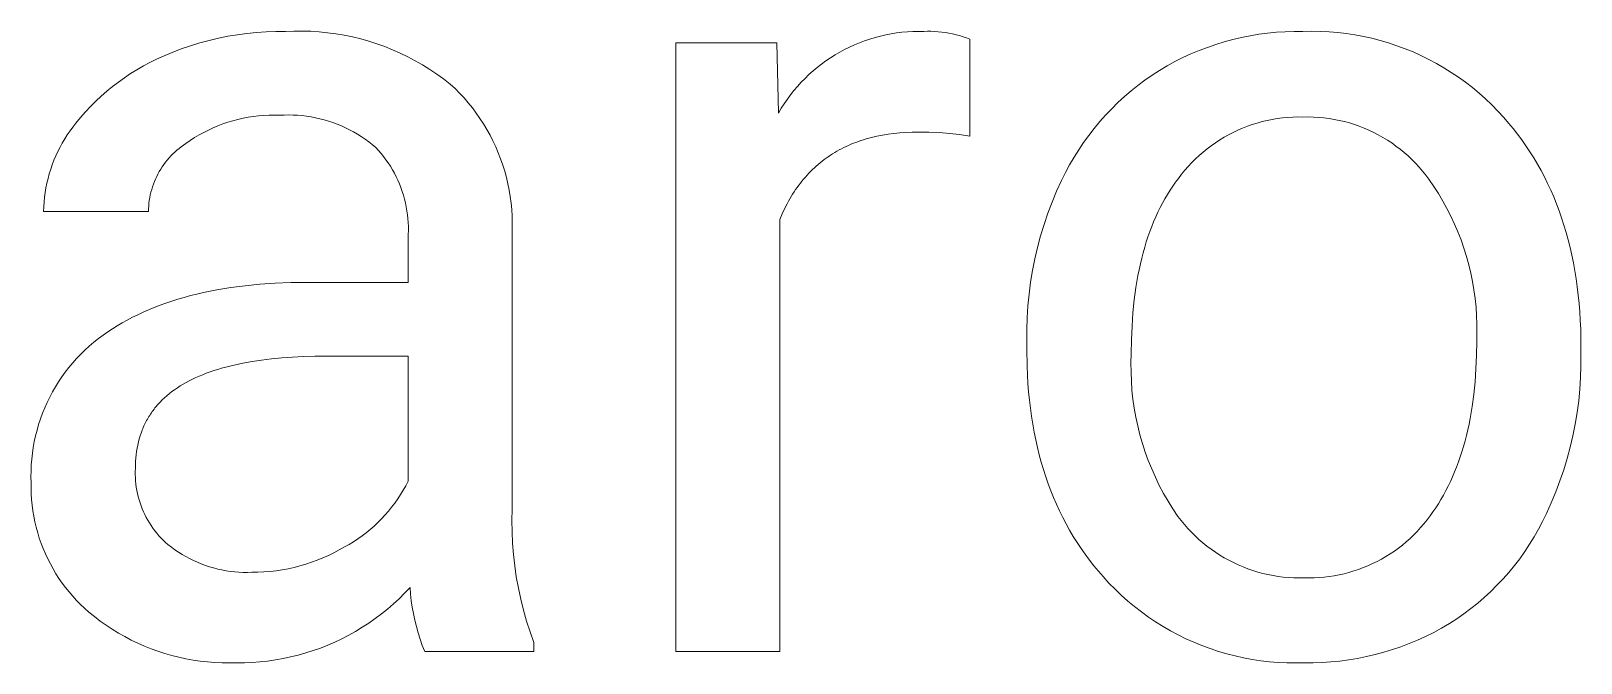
# Model space of a CAD drawing. Header units: millimetres. Extents: x 1287 to 5317, y -239 to 2577.
# Drawn here: x 4498.2 to 4570.5, y 143.2 to 172.7 of the extents above; entities that cross this region are included whole.
import ezdxf

# ---------------------------------------------------------------- set-up
doc = ezdxf.new("R2010")
doc.units = ezdxf.units.MM
doc.header["$MEASUREMENT"] = 0
doc.layers.add('Domyślny', color=7, linetype='Continuous', true_color=0x000000)

msp = doc.modelspace()

# ---------------------------------------------------------------- linework, layer by layer
at = {"layer": 'Domyślny', "color": 18, "lineweight": 15, "true_color": 0x000000}
for p, q in [((4508.306, 172.564), (4508.754, 172.61)), ((4508.754, 172.61), (4509.203, 172.64)), ((4509.203, 172.64), (4509.653, 172.657)), ((4509.653, 172.657), (4510.103, 172.658)), ((4510.103, 172.658), (4510.495, 172.673)), ((4510.495, 172.673), (4510.888, 172.675)), ((4510.888, 172.675), (4511.28, 172.663)), ((4511.28, 172.663), (4511.671, 172.637)), ((4511.671, 172.637), (4512.062, 172.597)), ((4512.062, 172.597), (4512.451, 172.544)), ((4538.311, 172.544), (4538.562, 172.584)), ((4538.562, 172.584), (4538.815, 172.615)), ((4538.815, 172.615), (4539.069, 172.638)), ((4539.069, 172.638), (4539.323, 172.652)), ((4539.323, 172.652), (4539.578, 172.657)), ((4539.578, 172.657), (4539.832, 172.654)), ((4539.832, 172.654), (4540.001, 172.66)), ((4540.001, 172.66), (4540.17, 172.66)), ((4540.17, 172.66), (4540.338, 172.654)), ((4540.338, 172.654), (4540.507, 172.643)), ((4540.507, 172.643), (4540.675, 172.626)), ((4540.675, 172.626), (4540.842, 172.604)), ((4540.842, 172.604), (4541.009, 172.575)), ((4541.009, 172.575), (4541.174, 172.542)), ((4555.443, 172.521), (4555.852, 172.575)), ((4555.852, 172.575), (4556.263, 172.616)), ((4556.263, 172.616), (4556.675, 172.643)), ((4556.675, 172.643), (4557.088, 172.656)), ((4557.088, 172.656), (4557.5, 172.655)), ((4557.5, 172.655), (4557.905, 172.663)), ((4557.905, 172.663), (4558.309, 172.657)), ((4558.309, 172.657), (4558.713, 172.637)), ((4558.713, 172.637), (4559.116, 172.604)), ((4559.116, 172.604), (4559.518, 172.557)), ((4505.248, 171.838), (4505.674, 171.985)), ((4505.674, 171.985), (4506.104, 172.117)), ((4506.104, 172.117), (4506.538, 172.235)), ((4506.538, 172.235), (4506.976, 172.339)), ((4506.976, 172.339), (4507.417, 172.429)), ((4507.417, 172.429), (4507.86, 172.504)), ((4507.86, 172.504), (4508.306, 172.564)), ((4512.451, 172.544), (4512.838, 172.478)), ((4512.838, 172.478), (4513.222, 172.398)), ((4513.222, 172.398), (4513.603, 172.305)), ((4513.603, 172.305), (4513.981, 172.198)), ((4513.981, 172.198), (4514.355, 172.079)), ((4514.355, 172.079), (4514.724, 171.946)), ((4514.724, 171.946), (4515.089, 171.801)), ((4528.277, 143.773), (4528.277, 172.13)), ((4528.277, 172.13), (4532.988, 172.13)), ((4532.988, 172.13), (4533.068, 168.856)), ((4536.148, 171.814), (4536.376, 171.927)), ((4536.376, 171.927), (4536.607, 172.033)), ((4536.607, 172.033), (4536.843, 172.13)), ((4536.843, 172.13), (4537.081, 172.22)), ((4537.081, 172.22), (4537.322, 172.301)), ((4537.322, 172.301), (4537.566, 172.374)), ((4537.566, 172.374), (4537.812, 172.439)), ((4537.812, 172.439), (4538.061, 172.496)), ((4538.061, 172.496), (4538.311, 172.544)), ((4541.174, 172.542), (4541.338, 172.503)), ((4541.338, 172.503), (4541.501, 172.458)), ((4541.501, 172.458), (4541.662, 172.408)), ((4541.662, 172.408), (4541.822, 172.352)), ((4541.822, 172.352), (4541.979, 172.292)), ((4541.979, 172.292), (4541.979, 167.782)), ((4552.66, 171.767), (4553.046, 171.914)), ((4553.046, 171.914), (4553.436, 172.048)), ((4553.436, 172.048), (4553.831, 172.169)), ((4553.831, 172.169), (4554.229, 172.277)), ((4554.229, 172.277), (4554.631, 172.372)), ((4554.631, 172.372), (4555.036, 172.453)), ((4555.036, 172.453), (4555.443, 172.521)), ((4559.518, 172.557), (4559.918, 172.496)), ((4559.918, 172.496), (4560.315, 172.422)), ((4560.315, 172.422), (4560.71, 172.334)), ((4560.71, 172.334), (4561.102, 172.233)), ((4561.102, 172.233), (4561.49, 172.119)), ((4561.49, 172.119), (4561.874, 171.992)), ((4561.874, 171.992), (4562.253, 171.851)), ((4562.253, 171.851), (4562.628, 171.698)), ((4503.481, 171.046), (4503.786, 171.209)), ((4503.786, 171.209), (4504.097, 171.361)), ((4504.097, 171.361), (4504.413, 171.504)), ((4504.413, 171.504), (4504.828, 171.678)), ((4504.828, 171.678), (4505.248, 171.838)), ((4515.089, 171.801), (4515.448, 171.643)), ((4515.448, 171.643), (4515.802, 171.472)), ((4515.802, 171.472), (4516.149, 171.29)), ((4516.149, 171.29), (4516.49, 171.095)), ((4534.871, 170.979), (4535.072, 171.136)), ((4535.072, 171.136), (4535.277, 171.286)), ((4535.277, 171.286), (4535.488, 171.429)), ((4535.488, 171.429), (4535.704, 171.565)), ((4535.704, 171.565), (4535.923, 171.693)), ((4535.923, 171.693), (4536.148, 171.814)), ((4551.173, 171.052), (4551.536, 171.249)), ((4551.536, 171.249), (4551.905, 171.434)), ((4551.905, 171.434), (4552.28, 171.607)), ((4552.28, 171.607), (4552.66, 171.767)), ((4562.628, 171.698), (4562.997, 171.532)), ((4562.997, 171.532), (4563.36, 171.354)), ((4563.36, 171.354), (4563.716, 171.164)), ((4563.716, 171.164), (4564.067, 170.961)), ((4502.317, 170.297), (4502.599, 170.499)), ((4502.599, 170.499), (4502.887, 170.691)), ((4502.887, 170.691), (4503.181, 170.873)), ((4503.181, 170.873), (4503.481, 171.046)), ((4516.49, 171.095), (4516.824, 170.889)), ((4516.824, 170.889), (4517.15, 170.671)), ((4517.15, 170.671), (4517.469, 170.442)), ((4517.469, 170.442), (4517.779, 170.202)), ((4534.125, 170.286), (4534.303, 170.469)), ((4534.303, 170.469), (4534.486, 170.645)), ((4534.486, 170.645), (4534.676, 170.815)), ((4534.676, 170.815), (4534.871, 170.979)), ((4550.138, 170.386), (4550.474, 170.621)), ((4550.474, 170.621), (4550.817, 170.843)), ((4550.817, 170.843), (4551.173, 171.052)), ((4564.067, 170.961), (4564.41, 170.747)), ((4564.41, 170.747), (4564.745, 170.522)), ((4564.745, 170.522), (4565.073, 170.285)), ((4501.514, 169.639), (4501.775, 169.867)), ((4501.775, 169.867), (4502.042, 170.087)), ((4502.042, 170.087), (4502.317, 170.297)), ((4517.779, 170.202), (4518, 169.994)), ((4518, 169.994), (4518.213, 169.779)), ((4518.213, 169.779), (4518.418, 169.556)), ((4533.479, 169.499), (4533.631, 169.704)), ((4533.631, 169.704), (4533.789, 169.904)), ((4533.789, 169.904), (4533.954, 170.098)), ((4533.954, 170.098), (4534.125, 170.286)), ((4549.181, 169.618), (4549.491, 169.885)), ((4549.491, 169.885), (4549.811, 170.141)), ((4549.811, 170.141), (4550.138, 170.386)), ((4565.073, 170.285), (4565.393, 170.037)), ((4565.393, 170.037), (4565.704, 169.778)), ((4565.704, 169.778), (4566.006, 169.509)), ((4500.78, 168.905), (4501.017, 169.157)), ((4501.017, 169.157), (4501.262, 169.402)), ((4501.262, 169.402), (4501.514, 169.639)), ((4518.418, 169.556), (4518.616, 169.327)), ((4518.616, 169.327), (4518.805, 169.091)), ((4518.805, 169.091), (4518.987, 168.849)), ((4533.068, 168.856), (4533.198, 169.075)), ((4533.198, 169.075), (4533.335, 169.289)), ((4533.335, 169.289), (4533.479, 169.499)), ((4548.306, 168.758), (4548.588, 169.055)), ((4548.588, 169.055), (4548.88, 169.342)), ((4548.88, 169.342), (4549.181, 169.618)), ((4566.006, 169.509), (4566.298, 169.23)), ((4566.298, 169.23), (4566.581, 168.941)), ((4500.195, 168.202), (4500.333, 168.377)), ((4500.333, 168.377), (4500.552, 168.644)), ((4500.552, 168.644), (4500.78, 168.905)), ((4506.954, 168.257), (4506.729, 168.163)), ((4507.183, 168.344), (4506.954, 168.257)), ((4507.414, 168.422), (4507.183, 168.344)), ((4507.648, 168.493), (4507.414, 168.422)), ((4507.884, 168.555), (4507.648, 168.493)), ((4508.122, 168.609), (4507.884, 168.555)), ((4508.362, 168.655), (4508.122, 168.609)), ((4508.603, 168.692), (4508.362, 168.655)), ((4508.846, 168.721), (4508.603, 168.692)), ((4509.089, 168.742), (4508.846, 168.721)), ((4509.333, 168.754), (4509.089, 168.742)), ((4509.577, 168.757), (4509.333, 168.754)), ((4509.821, 168.753), (4509.577, 168.757)), ((4510.032, 168.763), (4509.821, 168.753)), ((4510.243, 168.767), (4510.032, 168.763)), ((4510.453, 168.763), (4510.243, 168.767)), ((4510.664, 168.752), (4510.453, 168.763)), ((4510.874, 168.735), (4510.664, 168.752)), ((4511.084, 168.709), (4510.874, 168.735)), ((4511.292, 168.677), (4511.084, 168.709)), ((4511.499, 168.638), (4511.292, 168.677)), ((4511.705, 168.592), (4511.499, 168.638)), ((4511.909, 168.538), (4511.705, 168.592)), ((4512.111, 168.478), (4511.909, 168.538)), ((4512.311, 168.411), (4512.111, 168.478)), ((4512.509, 168.337), (4512.311, 168.411)), ((4512.704, 168.257), (4512.509, 168.337)), ((4512.896, 168.17), (4512.704, 168.257)), ((4518.987, 168.849), (4519.16, 168.601)), ((4519.16, 168.601), (4519.325, 168.347)), ((4519.325, 168.347), (4519.481, 168.087)), ((4547.772, 168.138), (4548.034, 168.453)), ((4548.034, 168.453), (4548.306, 168.758)), ((4555.137, 168.319), (4554.911, 168.239)), ((4555.366, 168.39), (4555.137, 168.319)), ((4555.598, 168.454), (4555.366, 168.39)), ((4555.831, 168.509), (4555.598, 168.454)), ((4556.067, 168.557), (4555.831, 168.509)), ((4556.304, 168.596), (4556.067, 168.557)), ((4556.542, 168.627), (4556.304, 168.596)), ((4556.781, 168.65), (4556.542, 168.627)), ((4557.02, 168.665), (4556.781, 168.65)), ((4557.26, 168.671), (4557.02, 168.665)), ((4557.5, 168.669), (4557.26, 168.671)), ((4557.744, 168.672), (4557.5, 168.669)), ((4557.987, 168.667), (4557.744, 168.672)), ((4558.229, 168.652), (4557.987, 168.667)), ((4558.472, 168.63), (4558.229, 168.652)), ((4558.713, 168.599), (4558.472, 168.63)), ((4558.953, 168.56), (4558.713, 168.599)), ((4559.191, 168.512), (4558.953, 168.56)), ((4559.428, 168.456), (4559.191, 168.512)), ((4559.662, 168.392), (4559.428, 168.456)), ((4559.895, 168.319), (4559.662, 168.392)), ((4560.124, 168.239), (4559.895, 168.319)), ((4566.581, 168.941), (4566.854, 168.642)), ((4566.854, 168.642), (4567.075, 168.389)), ((4567.075, 168.389), (4567.289, 168.131)), ((4499.704, 167.459), (4499.817, 167.651)), ((4499.817, 167.651), (4499.937, 167.838)), ((4499.937, 167.838), (4500.063, 168.022)), ((4500.063, 168.022), (4500.195, 168.202)), ((4505.66, 167.576), (4505.459, 167.437)), ((4505.865, 167.708), (4505.66, 167.576)), ((4506.075, 167.833), (4505.865, 167.708)), ((4506.289, 167.951), (4506.075, 167.833)), ((4506.508, 168.06), (4506.289, 167.951)), ((4506.729, 168.163), (4506.508, 168.06)), ((4513.085, 168.076), (4512.896, 168.17)), ((4513.27, 167.976), (4513.085, 168.076)), ((4513.452, 167.87), (4513.27, 167.976)), ((4513.631, 167.758), (4513.452, 167.87)), ((4513.805, 167.639), (4513.631, 167.758)), ((4513.976, 167.515), (4513.805, 167.639)), ((4519.481, 168.087), (4519.628, 167.822)), ((4519.628, 167.822), (4519.765, 167.553)), ((4519.765, 167.553), (4519.894, 167.278)), ((4536.79, 167.532), (4536.673, 167.49)), ((4536.908, 167.573), (4536.79, 167.532)), ((4537.028, 167.612), (4536.908, 167.573)), ((4537.149, 167.648), (4537.028, 167.612)), ((4537.272, 167.683), (4537.149, 167.648)), ((4537.397, 167.716), (4537.272, 167.683)), ((4537.522, 167.747), (4537.397, 167.716)), ((4537.65, 167.776), (4537.522, 167.747)), ((4537.909, 167.827), (4537.65, 167.776)), ((4538.174, 167.871), (4537.909, 167.827)), ((4538.446, 167.907), (4538.174, 167.871)), ((4538.723, 167.934), (4538.446, 167.907)), ((4539.006, 167.954), (4538.723, 167.934)), ((4539.295, 167.966), (4539.006, 167.954)), ((4539.591, 167.97), (4539.295, 167.966)), ((4540.07, 167.964), (4539.591, 167.97)), ((4540.55, 167.942), (4540.07, 167.964)), ((4541.028, 167.904), (4540.55, 167.942)), ((4541.505, 167.851), (4541.028, 167.904)), ((4541.979, 167.782), (4541.505, 167.851)), ((4547.281, 167.484), (4547.521, 167.815)), ((4547.521, 167.815), (4547.772, 168.138)), ((4553.621, 167.603), (4553.42, 167.472)), ((4553.826, 167.728), (4553.621, 167.603)), ((4554.036, 167.845), (4553.826, 167.728)), ((4554.249, 167.955), (4554.036, 167.845)), ((4554.466, 168.057), (4554.249, 167.955)), ((4554.687, 168.152), (4554.466, 168.057)), ((4554.911, 168.239), (4554.687, 168.152)), ((4560.351, 168.15), (4560.124, 168.239)), ((4560.574, 168.054), (4560.351, 168.15)), ((4560.794, 167.95), (4560.574, 168.054)), ((4561.01, 167.839), (4560.794, 167.95)), ((4561.222, 167.72), (4561.01, 167.839)), ((4561.43, 167.593), (4561.222, 167.72)), ((4561.633, 167.46), (4561.43, 167.593)), ((4567.289, 168.131), (4567.495, 167.868)), ((4567.495, 167.868), (4567.695, 167.599)), ((4567.695, 167.599), (4567.888, 167.326)), ((4499.316, 166.657), (4499.403, 166.863)), ((4499.403, 166.863), (4499.497, 167.065)), ((4499.497, 167.065), (4499.597, 167.263)), ((4499.597, 167.263), (4499.704, 167.459)), ((4504.763, 166.856), (4504.676, 166.761)), ((4504.854, 166.949), (4504.763, 166.856)), ((4504.948, 167.039), (4504.854, 166.949)), ((4505.045, 167.126), (4504.948, 167.039)), ((4505.144, 167.209), (4505.045, 167.126)), ((4505.247, 167.288), (4505.144, 167.209)), ((4505.352, 167.365), (4505.247, 167.288)), ((4505.459, 167.437), (4505.352, 167.365)), ((4514.142, 167.385), (4513.976, 167.515)), ((4514.304, 167.249), (4514.142, 167.385)), ((4514.429, 167.113), (4514.304, 167.249)), ((4514.551, 166.973), (4514.429, 167.113)), ((4514.667, 166.829), (4514.551, 166.973)), ((4514.778, 166.681), (4514.667, 166.829)), ((4519.894, 167.278), (4520.013, 167)), ((4520.013, 167), (4520.122, 166.718)), ((4535.387, 166.822), (4535.29, 166.754)), ((4535.486, 166.889), (4535.387, 166.822)), ((4535.586, 166.953), (4535.486, 166.889)), ((4535.688, 167.016), (4535.586, 166.953)), ((4535.791, 167.077), (4535.688, 167.016)), ((4535.896, 167.135), (4535.791, 167.077)), ((4536.003, 167.192), (4535.896, 167.135)), ((4536.111, 167.246), (4536.003, 167.192)), ((4536.22, 167.299), (4536.111, 167.246)), ((4536.331, 167.35), (4536.22, 167.299)), ((4536.443, 167.398), (4536.331, 167.35)), ((4536.557, 167.445), (4536.443, 167.398)), ((4536.673, 167.49), (4536.557, 167.445)), ((4546.629, 166.444), (4546.835, 166.798)), ((4546.835, 166.798), (4547.052, 167.144)), ((4547.052, 167.144), (4547.281, 167.484)), ((4552.665, 166.88), (4552.489, 166.716)), ((4552.846, 167.037), (4552.665, 166.88)), ((4553.032, 167.189), (4552.846, 167.037)), ((4553.223, 167.334), (4553.032, 167.189)), ((4553.42, 167.472), (4553.223, 167.334)), ((4561.831, 167.319), (4561.633, 167.46)), ((4562.025, 167.172), (4561.831, 167.319)), ((4562.213, 167.018), (4562.025, 167.172)), ((4562.396, 166.858), (4562.213, 167.018)), ((4562.573, 166.691), (4562.396, 166.858)), ((4567.888, 167.326), (4568.073, 167.047)), ((4568.073, 167.047), (4568.252, 166.763)), ((4499.097, 166.026), (4499.163, 166.239)), ((4499.163, 166.239), (4499.236, 166.45)), ((4499.236, 166.45), (4499.316, 166.657)), ((4504.222, 166.129), (4504.16, 166.015)), ((4504.289, 166.24), (4504.222, 166.129)), ((4504.359, 166.349), (4504.289, 166.24)), ((4504.433, 166.456), (4504.359, 166.349)), ((4504.51, 166.56), (4504.433, 166.456)), ((4504.591, 166.662), (4504.51, 166.56)), ((4504.676, 166.761), (4504.591, 166.662)), ((4514.885, 166.529), (4514.778, 166.681)), ((4514.986, 166.374), (4514.885, 166.529)), ((4515.082, 166.215), (4514.986, 166.374)), ((4515.172, 166.053), (4515.082, 166.215)), ((4520.122, 166.718), (4520.222, 166.432)), ((4520.222, 166.432), (4520.312, 166.143)), ((4520.312, 166.143), (4520.392, 165.851)), ((4534.565, 166.134), (4534.481, 166.048)), ((4534.65, 166.219), (4534.565, 166.134)), ((4534.737, 166.301), (4534.65, 166.219)), ((4534.825, 166.382), (4534.737, 166.301)), ((4534.915, 166.46), (4534.825, 166.382)), ((4535.007, 166.537), (4534.915, 166.46)), ((4535.099, 166.611), (4535.007, 166.537)), ((4535.194, 166.683), (4535.099, 166.611)), ((4535.29, 166.754), (4535.194, 166.683)), ((4546.254, 165.717), (4546.435, 166.084)), ((4546.435, 166.084), (4546.629, 166.444)), ((4551.998, 166.189), (4551.847, 166.002)), ((4552.156, 166.37), (4551.998, 166.189)), ((4552.32, 166.546), (4552.156, 166.37)), ((4552.489, 166.716), (4552.32, 166.546)), ((4562.744, 166.518), (4562.573, 166.691)), ((4562.909, 166.339), (4562.744, 166.518)), ((4563.068, 166.155), (4562.909, 166.339)), ((4563.22, 165.965), (4563.068, 166.155)), ((4568.252, 166.763), (4568.424, 166.473)), ((4568.424, 166.473), (4568.589, 166.179)), ((4568.589, 166.179), (4568.747, 165.879)), ((4498.905, 165.157), (4498.942, 165.377)), ((4498.942, 165.377), (4498.987, 165.595)), ((4498.987, 165.595), (4499.038, 165.812)), ((4499.038, 165.812), (4499.097, 166.026)), ((4503.906, 165.418), (4503.868, 165.294)), ((4503.949, 165.541), (4503.906, 165.418)), ((4503.995, 165.662), (4503.949, 165.541)), ((4504.046, 165.781), (4503.995, 165.662)), ((4504.101, 165.899), (4504.046, 165.781)), ((4504.16, 166.015), (4504.101, 165.899)), ((4515.257, 165.889), (4515.172, 166.053)), ((4515.337, 165.721), (4515.257, 165.889)), ((4515.41, 165.551), (4515.337, 165.721)), ((4515.478, 165.379), (4515.41, 165.551)), ((4515.54, 165.204), (4515.478, 165.379)), ((4520.392, 165.851), (4520.462, 165.556)), ((4520.462, 165.556), (4520.521, 165.259)), ((4533.937, 165.388), (4533.865, 165.286)), ((4534.01, 165.488), (4533.937, 165.388)), ((4534.085, 165.586), (4534.01, 165.488)), ((4534.161, 165.683), (4534.085, 165.586)), ((4534.239, 165.777), (4534.161, 165.683)), ((4534.318, 165.869), (4534.239, 165.777)), ((4534.399, 165.96), (4534.318, 165.869)), ((4534.481, 166.048), (4534.399, 165.96)), ((4546.025, 165.213), (4546.254, 165.717)), ((4551.437, 165.446), (4551.31, 165.257)), ((4551.568, 165.631), (4551.437, 165.446)), ((4551.703, 165.811), (4551.568, 165.631)), ((4551.847, 166.002), (4551.703, 165.811)), ((4563.365, 165.77), (4563.22, 165.965)), ((4563.593, 165.44), (4563.365, 165.77)), ((4563.809, 165.102), (4563.593, 165.44)), ((4568.747, 165.879), (4568.898, 165.574)), ((4568.898, 165.574), (4569.042, 165.264)), ((4498.837, 164.493), (4498.852, 164.715)), ((4498.852, 164.715), (4498.875, 164.936)), ((4498.875, 164.936), (4498.905, 165.157)), ((4503.739, 164.659), (4503.727, 164.529)), ((4503.756, 164.787), (4503.739, 164.659)), ((4503.778, 164.915), (4503.756, 164.787)), ((4503.804, 165.043), (4503.778, 164.915)), ((4503.833, 165.169), (4503.804, 165.043)), ((4503.868, 165.294), (4503.833, 165.169)), ((4515.596, 165.027), (4515.54, 165.204)), ((4515.646, 164.849), (4515.596, 165.027)), ((4515.69, 164.669), (4515.646, 164.849)), ((4515.728, 164.487), (4515.69, 164.669)), ((4520.521, 165.259), (4520.571, 164.961)), ((4520.571, 164.961), (4520.61, 164.66)), ((4520.61, 164.66), (4520.64, 164.359)), ((4533.466, 164.63), (4533.345, 164.396)), ((4533.529, 164.745), (4533.466, 164.63)), ((4533.593, 164.857), (4533.529, 164.745)), ((4533.659, 164.967), (4533.593, 164.857)), ((4533.726, 165.075), (4533.659, 164.967)), ((4533.795, 165.181), (4533.726, 165.075)), ((4533.865, 165.286), (4533.795, 165.181)), ((4545.617, 164.185), (4545.813, 164.703)), ((4545.813, 164.703), (4546.025, 165.213)), ((4550.956, 164.659), (4550.847, 164.449)), ((4551.07, 164.863), (4550.956, 164.659)), ((4551.188, 165.062), (4551.07, 164.863)), ((4551.31, 165.257), (4551.188, 165.062)), ((4564.014, 164.757), (4563.809, 165.102)), ((4564.208, 164.406), (4564.014, 164.757)), ((4569.042, 165.264), (4569.179, 164.949)), ((4569.179, 164.949), (4569.309, 164.629)), ((4498.83, 164.27), (4498.837, 164.493)), ((4503.715, 164.27), (4498.83, 164.27)), ((4503.719, 164.4), (4503.715, 164.27)), ((4503.727, 164.529), (4503.719, 164.4)), ((4515.76, 164.305), (4515.728, 164.487)), ((4515.786, 164.121), (4515.76, 164.305)), ((4515.805, 163.937), (4515.786, 164.121)), ((4515.818, 163.752), (4515.805, 163.937)), ((4520.64, 164.359), (4520.658, 164.057)), ((4520.658, 164.057), (4520.667, 163.754)), ((4533.231, 164.154), (4533.122, 163.904)), ((4533.345, 164.396), (4533.231, 164.154)), ((4545.439, 163.662), (4545.617, 164.185)), ((4550.641, 164.017), (4550.544, 163.793)), ((4550.742, 164.235), (4550.641, 164.017)), ((4550.847, 164.449), (4550.742, 164.235)), ((4564.39, 164.048), (4564.208, 164.406)), ((4564.559, 163.685), (4564.39, 164.048)), ((4569.309, 164.629), (4569.433, 164.303)), ((4569.433, 164.303), (4569.549, 163.972)), ((4569.549, 163.972), (4569.658, 163.636)), ((4515.825, 163.567), (4515.818, 163.752)), ((4515.82, 163.196), (4515.826, 163.382)), ((4515.82, 160.969), (4515.82, 163.196)), ((4515.826, 163.382), (4515.825, 163.567)), ((4520.667, 163.754), (4520.665, 163.451)), ((4520.665, 163.451), (4520.665, 150.407)), ((4533.122, 163.904), (4533.122, 143.773)), ((4545.278, 163.132), (4545.439, 163.662)), ((4550.363, 163.331), (4550.28, 163.092)), ((4550.452, 163.564), (4550.363, 163.331)), ((4550.544, 163.793), (4550.452, 163.564)), ((4564.717, 163.316), (4564.559, 163.685)), ((4564.862, 162.942), (4564.717, 163.316)), ((4569.658, 163.636), (4569.76, 163.295)), ((4569.76, 163.295), (4569.855, 162.948)), ((4545.008, 162.06), (4545.134, 162.598)), ((4545.134, 162.598), (4545.278, 163.132)), ((4550.125, 162.601), (4550.054, 162.348)), ((4550.2, 162.849), (4550.125, 162.601)), ((4550.28, 163.092), (4550.2, 162.849)), ((4564.995, 162.563), (4564.862, 162.942)), ((4565.115, 162.18), (4564.995, 162.563)), ((4569.855, 162.948), (4569.943, 162.597)), ((4569.943, 162.597), (4570.024, 162.24)), ((4544.9, 161.517), (4545.008, 162.06)), ((4549.924, 161.828), (4549.866, 161.56)), ((4549.987, 162.09), (4549.924, 161.828)), ((4550.054, 162.348), (4549.987, 162.09)), ((4565.222, 161.793), (4565.115, 162.18)), ((4565.316, 161.403), (4565.222, 161.793)), ((4570.024, 162.24), (4570.098, 161.878)), ((4570.098, 161.878), (4570.165, 161.511)), ((4544.81, 160.971), (4544.9, 161.517)), ((4549.812, 161.288), (4549.763, 161.01)), ((4549.866, 161.56), (4549.812, 161.288)), ((4565.397, 161.01), (4565.316, 161.403)), ((4570.165, 161.511), (4570.225, 161.139)), ((4570.225, 161.139), (4570.278, 160.761)), ((4505.378, 160.27), (4505.672, 160.35)), ((4505.672, 160.35), (4505.972, 160.424)), ((4505.972, 160.424), (4506.276, 160.494)), ((4506.276, 160.494), (4506.586, 160.559)), ((4506.586, 160.559), (4506.901, 160.62)), ((4506.901, 160.62), (4507.548, 160.726)), ((4507.548, 160.726), (4508.215, 160.813)), ((4508.215, 160.813), (4508.904, 160.881)), ((4508.904, 160.881), (4509.613, 160.93)), ((4509.613, 160.93), (4510.344, 160.959)), ((4510.344, 160.959), (4511.096, 160.969)), ((4511.096, 160.969), (4515.82, 160.969)), ((4544.684, 159.873), (4544.738, 160.423)), ((4544.738, 160.423), (4544.81, 160.971)), ((4549.718, 160.728), (4549.64, 160.149)), ((4549.763, 161.01), (4549.718, 160.728)), ((4565.465, 160.615), (4565.397, 161.01)), ((4565.519, 160.217), (4565.465, 160.615)), ((4570.278, 160.761), (4570.324, 160.378)), ((4570.324, 160.378), (4570.363, 159.991)), ((4503.218, 159.464), (4503.47, 159.581)), ((4503.47, 159.581), (4503.726, 159.694)), ((4503.726, 159.694), (4503.988, 159.802)), ((4503.988, 159.802), (4504.256, 159.905)), ((4504.256, 159.905), (4504.528, 160.003)), ((4504.528, 160.003), (4504.806, 160.097)), ((4504.806, 160.097), (4505.09, 160.186)), ((4505.09, 160.186), (4505.378, 160.27)), ((4544.648, 159.321), (4544.684, 159.873)), ((4549.64, 160.149), (4549.579, 159.55)), ((4565.561, 159.818), (4565.519, 160.217)), ((4565.589, 159.418), (4565.561, 159.818)), ((4570.363, 159.991), (4570.395, 159.597)), ((4570.395, 159.597), (4570.419, 159.199)), ((4502.041, 158.808), (4502.266, 158.948)), ((4502.266, 158.948), (4502.496, 159.084)), ((4502.496, 159.084), (4502.731, 159.216)), ((4502.731, 159.216), (4502.972, 159.342)), ((4502.972, 159.342), (4503.218, 159.464)), ((4544.63, 158.768), (4544.648, 159.321)), ((4549.536, 158.932), (4549.51, 158.295)), ((4549.579, 159.55), (4549.536, 158.932)), ((4565.604, 159.017), (4565.589, 159.418)), ((4565.605, 158.616), (4565.604, 159.017)), ((4570.419, 159.199), (4570.437, 158.796)), ((4500.962, 158.001), (4501.171, 158.179)), ((4501.171, 158.179), (4501.386, 158.349)), ((4501.386, 158.349), (4501.608, 158.513)), ((4501.608, 158.513), (4501.822, 158.663)), ((4501.822, 158.663), (4502.041, 158.808)), ((4544.63, 158.215), (4544.63, 158.768)), ((4544.63, 157.879), (4544.63, 158.215)), ((4549.51, 158.295), (4549.502, 157.638)), ((4565.584, 157.572), (4565.593, 158.215)), ((4565.593, 158.215), (4565.605, 158.616)), ((4570.437, 158.796), (4570.451, 157.973)), ((4500.189, 157.22), (4500.372, 157.425)), ((4500.372, 157.425), (4500.562, 157.623)), ((4500.562, 157.623), (4500.758, 157.815)), ((4500.758, 157.815), (4500.962, 158.001)), ((4509.928, 157.451), (4509.449, 157.405)), ((4510.425, 157.487), (4509.928, 157.451)), ((4510.94, 157.512), (4510.425, 157.487)), ((4511.472, 157.528), (4510.94, 157.512)), ((4512.022, 157.533), (4511.472, 157.528)), ((4515.82, 157.533), (4512.022, 157.533)), ((4515.82, 151.708), (4515.82, 157.533)), ((4544.644, 157.062), (4544.63, 157.879)), ((4549.502, 157.638), (4549.488, 157.216)), ((4565.559, 156.948), (4565.584, 157.572)), ((4570.451, 157.973), (4570.451, 157.638)), ((4570.451, 157.638), (4570.451, 157.089)), ((4499.683, 156.569), (4499.844, 156.792)), ((4499.844, 156.792), (4500.013, 157.009)), ((4500.013, 157.009), (4500.189, 157.22)), ((4506.412, 156.735), (4506.245, 156.67)), ((4506.584, 156.798), (4506.412, 156.735)), ((4506.76, 156.858), (4506.584, 156.798)), ((4506.941, 156.915), (4506.76, 156.858)), ((4507.125, 156.97), (4506.941, 156.915)), ((4507.315, 157.022), (4507.125, 156.97)), ((4507.508, 157.072), (4507.315, 157.022)), ((4507.707, 157.119), (4507.508, 157.072)), ((4508.116, 157.206), (4507.707, 157.119)), ((4508.543, 157.283), (4508.116, 157.206)), ((4508.987, 157.349), (4508.543, 157.283)), ((4509.449, 157.405), (4508.987, 157.349)), ((4544.661, 156.661), (4544.644, 157.062)), ((4549.488, 157.216), (4549.489, 156.794)), ((4549.489, 156.794), (4549.504, 156.372)), ((4565.517, 156.341), (4565.559, 156.948)), ((4570.451, 157.089), (4570.433, 156.542)), ((4499.247, 155.869), (4499.384, 156.107)), ((4499.384, 156.107), (4499.53, 156.341)), ((4499.53, 156.341), (4499.683, 156.569)), ((4504.934, 155.97), (4504.811, 155.879)), ((4505.063, 156.058), (4504.934, 155.97)), ((4505.195, 156.143), (4505.063, 156.058)), ((4505.332, 156.226), (4505.195, 156.143)), ((4505.473, 156.306), (4505.332, 156.226)), ((4505.619, 156.384), (4505.473, 156.306)), ((4505.769, 156.459), (4505.619, 156.384)), ((4505.923, 156.532), (4505.769, 156.459)), ((4506.082, 156.602), (4505.923, 156.532)), ((4506.245, 156.67), (4506.082, 156.602)), ((4544.685, 156.265), (4544.661, 156.661)), ((4544.717, 155.874), (4544.685, 156.265)), ((4549.504, 156.372), (4549.534, 155.951)), ((4565.457, 155.753), (4565.517, 156.341)), ((4570.397, 155.995), (4570.343, 155.449)), ((4570.433, 156.542), (4570.397, 155.995)), ((4498.885, 155.128), (4498.997, 155.379)), ((4498.997, 155.379), (4499.118, 155.626)), ((4499.118, 155.626), (4499.247, 155.869)), ((4504.16, 155.283), (4504.066, 155.174)), ((4504.257, 155.388), (4504.16, 155.283)), ((4504.359, 155.492), (4504.257, 155.388)), ((4504.466, 155.592), (4504.359, 155.492)), ((4504.576, 155.691), (4504.466, 155.592)), ((4504.691, 155.786), (4504.576, 155.691)), ((4504.811, 155.879), (4504.691, 155.786)), ((4544.755, 155.489), (4544.717, 155.874)), ((4544.8, 155.108), (4544.755, 155.489)), ((4549.534, 155.951), (4549.579, 155.531)), ((4549.579, 155.531), (4549.638, 155.113)), ((4565.381, 155.183), (4565.457, 155.753)), ((4570.343, 155.449), (4570.272, 154.906)), ((4498.602, 154.354), (4498.687, 154.616)), ((4498.687, 154.616), (4498.782, 154.874)), ((4498.782, 154.874), (4498.885, 155.128)), ((4503.631, 154.533), (4503.598, 154.471)), ((4503.665, 154.594), (4503.631, 154.533)), ((4503.7, 154.655), (4503.665, 154.594)), ((4503.737, 154.715), (4503.7, 154.655)), ((4503.774, 154.775), (4503.737, 154.715)), ((4503.813, 154.834), (4503.774, 154.775)), ((4503.852, 154.892), (4503.813, 154.834)), ((4503.893, 154.95), (4503.852, 154.892)), ((4503.935, 155.007), (4503.893, 154.95)), ((4503.977, 155.063), (4503.935, 155.007)), ((4504.021, 155.119), (4503.977, 155.063)), ((4504.066, 155.174), (4504.021, 155.119)), ((4544.852, 154.733), (4544.8, 155.108)), ((4544.911, 154.363), (4544.852, 154.733)), ((4549.638, 155.113), (4549.712, 154.698)), ((4549.712, 154.698), (4549.8, 154.285)), ((4565.234, 154.362), (4565.287, 154.631)), ((4565.287, 154.631), (4565.336, 154.905)), ((4565.336, 154.905), (4565.381, 155.183)), ((4570.272, 154.906), (4570.182, 154.365)), ((4498.399, 153.555), (4498.458, 153.824)), ((4498.458, 153.824), (4498.525, 154.09)), ((4498.525, 154.09), (4498.602, 154.354)), ((4503.327, 153.815), (4503.286, 153.676)), ((4503.373, 153.951), (4503.327, 153.815)), ((4503.423, 154.085), (4503.373, 153.951)), ((4503.449, 154.151), (4503.423, 154.085)), ((4503.477, 154.216), (4503.449, 154.151)), ((4503.505, 154.281), (4503.477, 154.216)), ((4503.535, 154.345), (4503.505, 154.281)), ((4503.566, 154.408), (4503.535, 154.345)), ((4503.598, 154.471), (4503.566, 154.408)), ((4544.976, 153.998), (4544.911, 154.363)), ((4545.049, 153.639), (4544.976, 153.998)), ((4549.8, 154.285), (4549.902, 153.875)), ((4549.902, 153.875), (4550.019, 153.47)), ((4565.049, 153.581), (4565.115, 153.837)), ((4565.115, 153.837), (4565.177, 154.097)), ((4565.177, 154.097), (4565.234, 154.362)), ((4570.075, 153.827), (4569.95, 153.293)), ((4570.182, 154.365), (4570.075, 153.827)), ((4498.31, 153.013), (4498.35, 153.285)), ((4498.35, 153.285), (4498.399, 153.555)), ((4503.165, 153.095), (4503.145, 152.944)), ((4503.189, 153.244), (4503.165, 153.095)), ((4503.217, 153.391), (4503.189, 153.244)), ((4503.249, 153.535), (4503.217, 153.391)), ((4503.286, 153.676), (4503.249, 153.535)), ((4545.129, 153.284), (4545.049, 153.639)), ((4545.216, 152.935), (4545.129, 153.284)), ((4550.019, 153.47), (4550.149, 153.068)), ((4564.826, 152.841), (4564.905, 153.083)), ((4564.905, 153.083), (4564.979, 153.33)), ((4564.979, 153.33), (4565.049, 153.581)), ((4569.95, 153.293), (4569.808, 152.764)), ((4498.247, 152.191), (4498.259, 152.466)), ((4498.259, 152.466), (4498.28, 152.74)), ((4498.28, 152.74), (4498.31, 153.013)), ((4503.113, 152.474), (4503.111, 152.312)), ((4503.119, 152.633), (4503.113, 152.474)), ((4503.13, 152.79), (4503.119, 152.633)), ((4503.145, 152.944), (4503.13, 152.79)), ((4545.309, 152.59), (4545.216, 152.935)), ((4545.41, 152.251), (4545.309, 152.59)), ((4550.149, 153.068), (4550.294, 152.672)), ((4550.294, 152.672), (4550.452, 152.28)), ((4564.565, 152.141), (4564.657, 152.37)), ((4564.657, 152.37), (4564.744, 152.603)), ((4564.744, 152.603), (4564.826, 152.841)), ((4569.808, 152.764), (4569.648, 152.24)), ((4498.245, 151.916), (4498.247, 152.191)), ((4498.253, 151.641), (4498.245, 151.916)), ((4498.251, 151.379), (4498.253, 151.641)), ((4503.105, 152.164), (4503.104, 152.016)), ((4503.104, 152.016), (4503.109, 151.867)), ((4503.111, 152.312), (4503.105, 152.164)), ((4503.109, 151.867), (4503.118, 151.719)), ((4503.118, 151.719), (4503.132, 151.572)), ((4515.708, 151.496), (4515.82, 151.708)), ((4545.517, 151.917), (4545.41, 152.251)), ((4545.632, 151.588), (4545.517, 151.917)), ((4550.452, 152.28), (4550.623, 151.895)), ((4550.623, 151.895), (4550.808, 151.515)), ((4564.266, 151.48), (4564.37, 151.696)), ((4564.37, 151.696), (4564.47, 151.916)), ((4564.47, 151.916), (4564.565, 152.141)), ((4569.471, 151.721), (4569.278, 151.208)), ((4569.648, 152.24), (4569.471, 151.721)), ((4498.258, 151.117), (4498.251, 151.379)), ((4498.274, 150.855), (4498.258, 151.117)), ((4503.132, 151.572), (4503.152, 151.425)), ((4503.152, 151.425), (4503.176, 151.278)), ((4503.176, 151.278), (4503.206, 151.133)), ((4503.206, 151.133), (4503.24, 150.989)), ((4503.24, 150.989), (4503.279, 150.846)), ((4515.331, 150.881), (4515.464, 151.082)), ((4515.464, 151.082), (4515.589, 151.287)), ((4515.589, 151.287), (4515.708, 151.496)), ((4545.753, 151.264), (4545.632, 151.588)), ((4545.882, 150.945), (4545.753, 151.264)), ((4546.017, 150.632), (4545.882, 150.945)), ((4550.808, 151.515), (4551.006, 151.142)), ((4551.006, 151.142), (4551.217, 150.777)), ((4563.928, 150.86), (4564.045, 151.063)), ((4564.045, 151.063), (4564.158, 151.269)), ((4564.158, 151.269), (4564.266, 151.48)), ((4569.278, 151.208), (4569.068, 150.702)), ((4498.299, 150.594), (4498.274, 150.855)), ((4498.333, 150.334), (4498.299, 150.594)), ((4498.375, 150.076), (4498.333, 150.334)), ((4503.279, 150.846), (4503.323, 150.704)), ((4503.323, 150.704), (4503.372, 150.564)), ((4503.372, 150.564), (4503.425, 150.426)), ((4503.425, 150.426), (4503.484, 150.289)), ((4503.484, 150.289), (4503.546, 150.155)), ((4514.735, 150.127), (4514.893, 150.308)), ((4514.893, 150.308), (4515.046, 150.494)), ((4515.046, 150.494), (4515.192, 150.685)), ((4515.192, 150.685), (4515.331, 150.881)), ((4520.665, 150.407), (4520.652, 149.879)), ((4546.16, 150.323), (4546.017, 150.632)), ((4546.309, 150.02), (4546.16, 150.323)), ((4551.217, 150.777), (4551.44, 150.419)), ((4551.44, 150.419), (4551.676, 150.068)), ((4563.419, 150.095), (4563.553, 150.28)), ((4563.553, 150.28), (4563.682, 150.469)), ((4563.682, 150.469), (4563.807, 150.662)), ((4563.807, 150.662), (4563.928, 150.86)), ((4568.841, 150.203), (4568.663, 149.835)), ((4569.068, 150.702), (4568.841, 150.203)), ((4498.427, 149.819), (4498.375, 150.076)), ((4498.487, 149.563), (4498.427, 149.819)), ((4498.556, 149.31), (4498.487, 149.563)), ((4503.546, 150.155), (4503.614, 150.022)), ((4503.614, 150.022), (4503.685, 149.893)), ((4503.685, 149.893), (4503.762, 149.765)), ((4503.762, 149.765), (4503.842, 149.641)), ((4503.842, 149.641), (4503.927, 149.519)), ((4503.927, 149.519), (4504.015, 149.4)), ((4514.043, 149.46), (4514.225, 149.618)), ((4514.225, 149.618), (4514.4, 149.782)), ((4514.4, 149.782), (4514.571, 149.952)), ((4514.571, 149.952), (4514.735, 150.127)), ((4520.652, 149.879), (4520.657, 149.351)), ((4546.465, 149.721), (4546.309, 150.02)), ((4546.629, 149.428), (4546.465, 149.721)), ((4551.676, 150.068), (4551.823, 149.875)), ((4551.823, 149.875), (4551.977, 149.688)), ((4551.977, 149.688), (4552.137, 149.505)), ((4552.137, 149.505), (4552.304, 149.329)), ((4562.821, 149.373), (4562.979, 149.546)), ((4562.979, 149.546), (4563.132, 149.724)), ((4563.132, 149.724), (4563.279, 149.907)), ((4563.279, 149.907), (4563.419, 150.095)), ((4568.474, 149.474), (4568.272, 149.12)), ((4568.663, 149.835), (4568.474, 149.474)), ((4498.633, 149.06), (4498.556, 149.31)), ((4498.719, 148.812), (4498.633, 149.06)), ((4498.814, 148.568), (4498.719, 148.812)), ((4504.015, 149.4), (4504.108, 149.284)), ((4504.108, 149.284), (4504.205, 149.172)), ((4504.205, 149.172), (4504.305, 149.062)), ((4504.305, 149.062), (4504.409, 148.957)), ((4504.409, 148.957), (4504.516, 148.854)), ((4504.516, 148.854), (4504.627, 148.756)), ((4504.627, 148.756), (4504.785, 148.633)), ((4512.854, 148.648), (4513.063, 148.767)), ((4513.063, 148.767), (4513.268, 148.892)), ((4513.268, 148.892), (4513.469, 149.024)), ((4513.469, 149.024), (4513.666, 149.163)), ((4513.666, 149.163), (4513.857, 149.309)), ((4513.857, 149.309), (4514.043, 149.46)), ((4520.657, 149.351), (4520.68, 148.823)), ((4520.68, 148.823), (4520.721, 148.296)), ((4546.799, 149.14), (4546.629, 149.428)), ((4546.976, 148.857), (4546.799, 149.14)), ((4547.16, 148.578), (4546.976, 148.857)), ((4552.304, 149.329), (4552.476, 149.158)), ((4552.476, 149.158), (4552.655, 148.993)), ((4552.655, 148.993), (4552.838, 148.834)), ((4552.838, 148.834), (4553.028, 148.682)), ((4562.131, 148.737), (4562.311, 148.887)), ((4562.311, 148.887), (4562.487, 149.043)), ((4562.487, 149.043), (4562.657, 149.205)), ((4562.657, 149.205), (4562.821, 149.373)), ((4568.058, 148.773), (4567.832, 148.433)), ((4568.272, 149.12), (4568.058, 148.773)), ((4498.916, 148.326), (4498.814, 148.568)), ((4499.027, 148.089), (4498.916, 148.326)), ((4499.146, 147.855), (4499.027, 148.089)), ((4504.785, 148.633), (4504.947, 148.515)), ((4504.947, 148.515), (4505.113, 148.403)), ((4505.113, 148.403), (4505.282, 148.296)), ((4505.282, 148.296), (4505.455, 148.196)), ((4505.455, 148.196), (4505.632, 148.102)), ((4505.632, 148.102), (4505.812, 148.013)), ((4511.314, 147.934), (4511.581, 148.031)), ((4511.581, 148.031), (4511.843, 148.137)), ((4511.843, 148.137), (4512.102, 148.252)), ((4512.102, 148.252), (4512.357, 148.376)), ((4512.357, 148.376), (4512.608, 148.508)), ((4512.608, 148.508), (4512.854, 148.648)), ((4520.721, 148.296), (4520.779, 147.772)), ((4547.352, 148.305), (4547.16, 148.578)), ((4547.55, 148.037), (4547.352, 148.305)), ((4547.755, 147.774), (4547.55, 148.037)), ((4553.028, 148.682), (4553.222, 148.537)), ((4553.222, 148.537), (4553.421, 148.398)), ((4553.421, 148.398), (4553.625, 148.266)), ((4553.625, 148.266), (4553.834, 148.142)), ((4553.834, 148.142), (4554.046, 148.025)), ((4554.046, 148.025), (4554.263, 147.915)), ((4560.952, 147.972), (4561.159, 148.083)), ((4561.159, 148.083), (4561.362, 148.2)), ((4561.362, 148.2), (4561.561, 148.325)), ((4561.561, 148.325), (4561.756, 148.456)), ((4561.756, 148.456), (4561.946, 148.593)), ((4561.946, 148.593), (4562.131, 148.737)), ((4567.595, 148.101), (4567.347, 147.778)), ((4567.832, 148.433), (4567.595, 148.101)), ((4499.272, 147.625), (4499.146, 147.855)), ((4499.407, 147.4), (4499.272, 147.625)), ((4499.549, 147.18), (4499.407, 147.4)), ((4505.812, 148.013), (4505.994, 147.931)), ((4505.994, 147.931), (4506.18, 147.856)), ((4506.18, 147.856), (4506.367, 147.786)), ((4506.367, 147.786), (4506.557, 147.724)), ((4506.557, 147.724), (4506.75, 147.668)), ((4506.75, 147.668), (4506.943, 147.618)), ((4506.943, 147.618), (4507.139, 147.575)), ((4507.139, 147.575), (4507.336, 147.539)), ((4507.336, 147.539), (4507.534, 147.51)), ((4507.534, 147.51), (4507.733, 147.488)), ((4507.733, 147.488), (4507.932, 147.472)), ((4507.932, 147.472), (4508.132, 147.464)), ((4508.132, 147.464), (4508.333, 147.462)), ((4508.333, 147.462), (4508.533, 147.467)), ((4508.533, 147.467), (4508.816, 147.472)), ((4508.816, 147.472), (4509.099, 147.486)), ((4509.099, 147.486), (4509.381, 147.509)), ((4509.381, 147.509), (4509.663, 147.542)), ((4509.663, 147.542), (4509.943, 147.584)), ((4509.943, 147.584), (4510.222, 147.635)), ((4510.222, 147.635), (4510.499, 147.696)), ((4510.499, 147.696), (4510.773, 147.766)), ((4510.773, 147.766), (4511.045, 147.846)), ((4511.045, 147.846), (4511.314, 147.934)), ((4520.779, 147.772), (4520.854, 147.249)), ((4547.967, 147.516), (4547.755, 147.774)), ((4548.186, 147.263), (4547.967, 147.516)), ((4554.263, 147.915), (4554.483, 147.812)), ((4554.483, 147.812), (4554.706, 147.717)), ((4554.706, 147.717), (4554.933, 147.631)), ((4554.933, 147.631), (4555.162, 147.551)), ((4555.162, 147.551), (4555.395, 147.48)), ((4555.395, 147.48), (4555.629, 147.417)), ((4555.629, 147.417), (4555.866, 147.362)), ((4555.866, 147.362), (4556.104, 147.316)), ((4556.104, 147.316), (4556.343, 147.277)), ((4558.724, 147.27), (4558.956, 147.306)), ((4558.956, 147.306), (4559.187, 147.35)), ((4559.187, 147.35), (4559.416, 147.401)), ((4559.416, 147.401), (4559.643, 147.46)), ((4559.643, 147.46), (4559.868, 147.527)), ((4559.868, 147.527), (4560.09, 147.601)), ((4560.09, 147.601), (4560.31, 147.683)), ((4560.31, 147.683), (4560.527, 147.772)), ((4560.527, 147.772), (4560.741, 147.869)), ((4560.741, 147.869), (4560.952, 147.972)), ((4567.088, 147.463), (4566.818, 147.157)), ((4567.347, 147.778), (4567.088, 147.463)), ((4499.698, 146.964), (4499.549, 147.18)), ((4499.855, 146.754), (4499.698, 146.964)), ((4500.019, 146.549), (4499.855, 146.754)), ((4515.901, 146.756), (4515.651, 146.493)), ((4515.926, 146.45), (4515.901, 146.756)), ((4520.854, 147.249), (4520.948, 146.729)), ((4520.948, 146.729), (4521.058, 146.213)), ((4548.46, 146.965), (4548.186, 147.263)), ((4548.743, 146.676), (4548.46, 146.965)), ((4549.037, 146.396), (4548.743, 146.676)), ((4556.343, 147.277), (4556.584, 147.247)), ((4556.584, 147.247), (4556.826, 147.225)), ((4556.826, 147.225), (4557.069, 147.212)), ((4557.069, 147.212), (4557.311, 147.207)), ((4557.311, 147.207), (4557.554, 147.21)), ((4557.554, 147.21), (4557.789, 147.206)), ((4557.789, 147.206), (4558.023, 147.21)), ((4558.023, 147.21), (4558.258, 147.222)), ((4558.258, 147.222), (4558.491, 147.243)), ((4558.491, 147.243), (4558.724, 147.27)), ((4566.538, 146.86), (4566.248, 146.574)), ((4566.818, 147.157), (4566.538, 146.86)), ((4500.189, 146.35), (4500.019, 146.549)), ((4500.367, 146.157), (4500.189, 146.35)), ((4500.55, 145.97), (4500.367, 146.157)), ((4500.741, 145.789), (4500.55, 145.97)), ((4515.126, 145.992), (4514.851, 145.755)), ((4515.393, 146.238), (4515.126, 145.992)), ((4515.651, 146.493), (4515.393, 146.238)), ((4515.961, 146.145), (4515.926, 146.45)), ((4516.006, 145.842), (4515.961, 146.145)), ((4521.058, 146.213), (4521.186, 145.7)), ((4549.339, 146.127), (4549.037, 146.396)), ((4549.651, 145.868), (4549.339, 146.127)), ((4549.971, 145.62), (4549.651, 145.868)), ((4565.639, 146.031), (4565.321, 145.775)), ((4565.948, 146.297), (4565.639, 146.031)), ((4566.248, 146.574), (4565.948, 146.297)), ((4500.937, 145.615), (4500.741, 145.789)), ((4501.199, 145.401), (4500.937, 145.615)), ((4501.468, 145.196), (4501.199, 145.401)), ((4501.744, 145), (4501.468, 145.196)), ((4514.279, 145.31), (4513.981, 145.102)), ((4514.569, 145.528), (4514.279, 145.31)), ((4514.851, 145.755), (4514.569, 145.528)), ((4516.061, 145.54), (4516.006, 145.842)), ((4516.125, 145.239), (4516.061, 145.54)), ((4516.198, 144.941), (4516.125, 145.239)), ((4521.186, 145.7), (4521.331, 145.192)), ((4521.331, 145.192), (4521.493, 144.69)), ((4550.299, 145.383), (4549.971, 145.62)), ((4550.635, 145.157), (4550.299, 145.383)), ((4550.979, 144.943), (4550.635, 145.157)), ((4564.66, 145.298), (4564.318, 145.076)), ((4564.995, 145.531), (4564.66, 145.298)), ((4565.321, 145.775), (4564.995, 145.531)), ((4502.027, 144.814), (4501.744, 145)), ((4502.316, 144.637), (4502.027, 144.814)), ((4502.61, 144.47), (4502.316, 144.637)), ((4502.91, 144.313), (4502.61, 144.47)), ((4513.05, 144.539), (4512.728, 144.373)), ((4513.367, 144.716), (4513.05, 144.539)), ((4513.677, 144.904), (4513.367, 144.716)), ((4513.981, 145.102), (4513.677, 144.904)), ((4516.281, 144.646), (4516.198, 144.941)), ((4516.373, 144.353), (4516.281, 144.646)), ((4521.493, 144.69), (4521.671, 144.193)), ((4551.329, 144.74), (4550.979, 144.943)), ((4551.687, 144.55), (4551.329, 144.74)), ((4552.05, 144.372), (4551.687, 144.55)), ((4563.215, 144.483), (4562.836, 144.309)), ((4563.589, 144.668), (4563.215, 144.483)), ((4563.957, 144.866), (4563.589, 144.668)), ((4564.318, 145.076), (4563.957, 144.866)), ((4503.215, 144.166), (4502.91, 144.313)), ((4503.525, 144.03), (4503.215, 144.166)), ((4503.839, 143.904), (4503.525, 144.03)), ((4504.158, 143.789), (4503.839, 143.904)), ((4504.48, 143.684), (4504.158, 143.789)), ((4511.042, 143.708), (4510.693, 143.61)), ((4511.388, 143.818), (4511.042, 143.708)), ((4511.73, 143.94), (4511.388, 143.818)), ((4512.067, 144.073), (4511.73, 143.94)), ((4512.4, 144.217), (4512.067, 144.073)), ((4512.728, 144.373), (4512.4, 144.217)), ((4516.475, 144.063), (4516.373, 144.353)), ((4516.585, 143.777), (4516.475, 144.063)), ((4521.671, 143.777), (4516.585, 143.777)), ((4521.671, 144.193), (4521.671, 143.777)), ((4533.122, 143.773), (4528.277, 143.773)), ((4552.42, 144.206), (4552.05, 144.372)), ((4552.795, 144.053), (4552.42, 144.206)), ((4553.175, 143.912), (4552.795, 144.053)), ((4553.559, 143.785), (4553.175, 143.912)), ((4553.948, 143.671), (4553.559, 143.785)), ((4561.265, 143.744), (4560.862, 143.635)), ((4561.665, 143.866), (4561.265, 143.744)), ((4562.06, 144.001), (4561.665, 143.866)), ((4562.45, 144.149), (4562.06, 144.001)), ((4562.836, 144.309), (4562.45, 144.149)), ((4504.805, 143.591), (4504.48, 143.684)), ((4505.133, 143.508), (4504.805, 143.591)), ((4505.464, 143.437), (4505.133, 143.508)), ((4505.797, 143.377), (4505.464, 143.437)), ((4506.132, 143.328), (4505.797, 143.377)), ((4506.469, 143.29), (4506.132, 143.328)), ((4506.806, 143.264), (4506.469, 143.29)), ((4507.144, 143.249), (4506.806, 143.264)), ((4507.483, 143.245), (4507.144, 143.249)), ((4507.821, 143.253), (4507.483, 143.245)), ((4508.184, 143.256), (4507.821, 143.253)), ((4508.547, 143.27), (4508.184, 143.256)), ((4508.908, 143.296), (4508.547, 143.27)), ((4509.269, 143.335), (4508.908, 143.296)), ((4509.628, 143.386), (4509.269, 143.335)), ((4509.986, 143.449), (4509.628, 143.386)), ((4510.341, 143.523), (4509.986, 143.449)), ((4510.693, 143.61), (4510.341, 143.523)), ((4554.34, 143.57), (4553.948, 143.671)), ((4554.735, 143.482), (4554.34, 143.57)), ((4555.133, 143.408), (4554.735, 143.482)), ((4555.534, 143.348), (4555.133, 143.408)), ((4555.936, 143.301), (4555.534, 143.348)), ((4556.34, 143.268), (4555.936, 143.301)), ((4556.744, 143.248), (4556.34, 143.268)), ((4557.149, 143.243), (4556.744, 143.248)), ((4557.554, 143.251), (4557.149, 143.243)), ((4557.972, 143.251), (4557.554, 143.251)), ((4558.389, 143.265), (4557.972, 143.251)), ((4558.805, 143.293), (4558.389, 143.265)), ((4559.221, 143.334), (4558.805, 143.293)), ((4559.635, 143.389), (4559.221, 143.334)), ((4560.047, 143.457), (4559.635, 143.389)), ((4560.456, 143.539), (4560.047, 143.457)), ((4560.862, 143.635), (4560.456, 143.539))]:
    msp.add_line(p, q, dxfattribs=at)

doc.saveas('drawing.dxf')
